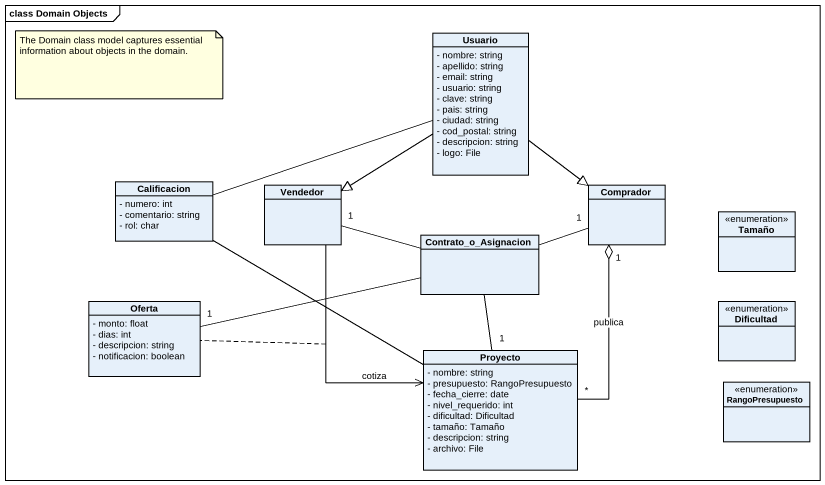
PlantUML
@startuml
mainframe class Domain Objects
hide circle
hide empty members
skinparam classAttributeIconSize 0
class Usuario {
  - nombre: string
  - apellido: string
  - email: string
  - usuario: string
  - clave: string
  - pais: string
  - ciudad: string
  - cod_postal: string
  - descripcion: string
  - logo: File
}
class Calificacion {
  - numero: int
  - comentario: string
  - rol: char
}
class Vendedor
class Comprador
enum Tamaño
class Contrato_o_Asignacion
class Oferta {
  - monto: float
  - dias: int
  - descripcion: string
  - notificacion: boolean
}
enum Dificultad
class Proyecto {
  - nombre: string
  - presupuesto: RangoPresupuesto
  - fecha_cierre: date
  - nivel_requerido: int
  - dificultad: Dificultad
  - tamaño: Tamaño
  - descripcion: string
  - archivo: File
}
enum RangoPresupuesto
Usuario --|> Vendedor
Usuario --|> Comprador
Calificacion -right- Usuario
Calificacion -right- Proyecto
Vendedor --> Proyecto : cotiza
(Vendedor, Proyecto) .. Oferta
Contrato_o_Asignacion -left- "1" Vendedor
Contrato_o_Asignacion -right- "1" Comprador
Contrato_o_Asignacion -left- "1" Oferta
Contrato_o_Asignacion -- "1" Proyecto
Proyecto "*" -up-o "1" Comprador : publica
note as N1
  The Domain class model captures essential information about objects in the domain.
end note
@enduml
